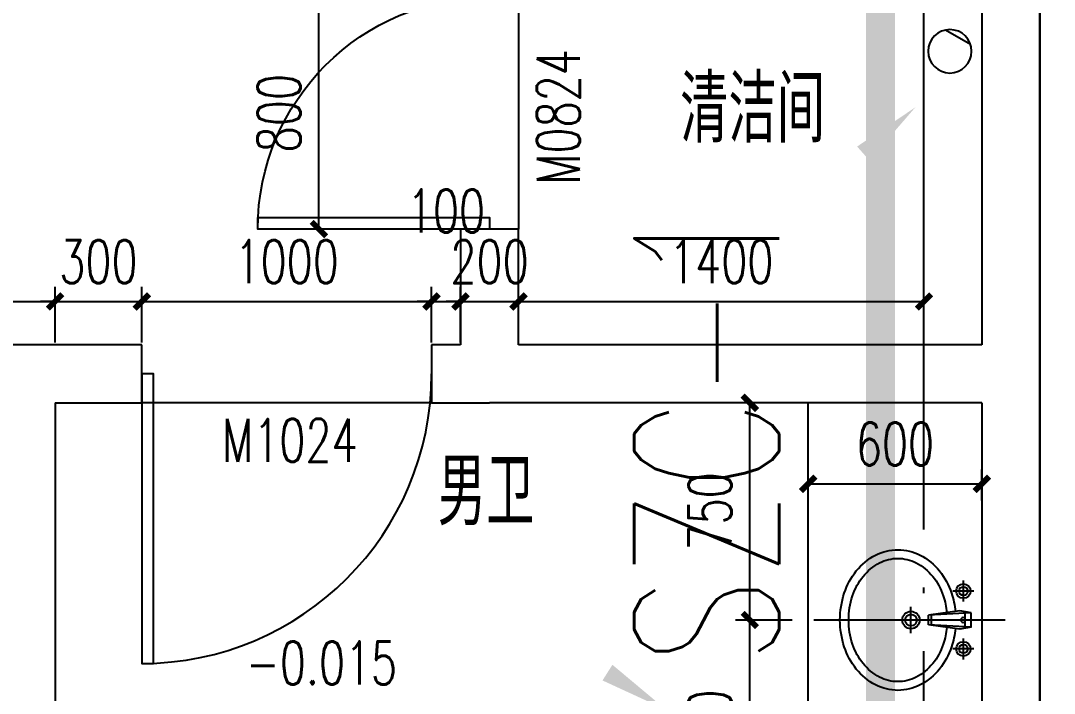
# Model space of a CAD drawing. Extents: x -222544 to -13848, y -31368 to 85559.
# Drawn here: x -24115 to -20546, y 34814 to 37137 of the extents above; entities that cross this region are included whole.
import ezdxf
from ezdxf.enums import TextEntityAlignment as Align
from ezdxf.xclip import XClip

# ---------------------------------------------------------------- set-up
doc = ezdxf.new("R2010")
doc.units = 0
doc.header["$LTSCALE"] = 1000
doc.header["$MEASUREMENT"] = 0
doc.header["$XCLIPFRAME"] = 0
for name, pattern in [('10平面$0$10平面$1$DOTE', [2.4200000000000004, 2, -0.2, 0.02, -0.2]), ('10平面$0$CENTER', [2, 1.25, -0.25, 0.25, -0.25]), ('10平面$0$DASH', [0.35, 0.25, -0.1]), ('10平面$0$DOTE', [2.4200000000000004, 2, -0.2, 0.02, -0.2])]:
    doc.linetypes.add(name, pattern=pattern)
doc.layers.get('Defpoints').update_dxf_attribs({"color": 210})
for name, color, linetype in [('10平面$0$10平面$1$A-AXIS-DOTE', 14, '10平面$0$10平面$1$DOTE'), ('10平面$0$A-AXIS-DOTE', 14, '10平面$0$DOTE'), ('10平面$0$A-AXIS-DP', 126, 'Continuous'), ('10平面$0$A-AXIS-SYMB', 3, 'Continuous'), ('10平面$0$A-LIN-V', 9, 'Continuous'), ('10平面$0$A-SFCE', 30, 'Continuous'), ('10平面$0$A-TEXT', 61, 'Continuous'), ('10平面$0$A-WC', 223, 'Continuous'), ('10平面$0$A-WINDOW', 140, 'Continuous'), ('10平面$0$A-云线（根据审图意见修改）', 4, 'Continuous'), ('10平面$0$AS-WALL', 40, 'Continuous'), ('10平面$0$AS-结构边线层', 200, 'Continuous'), ('10平面$0$PUB_TEXT', 7, 'Continuous'), ('10平面$0$建-门', 4, 'Continuous'), ('10平面$0$建-门窗编号', 7, 'Continuous'), ('A-AXIS-DP', 126, 'Continuous'), ('A-WINDOW', 140, 'Continuous'), ('DIM_SYMB', 3, 'Continuous')]:
    doc.layers.add(name, color=color, linetype=linetype)
doc.layers.add('10平面$0$THIN', color=7, linetype='Continuous', lineweight=0)
doc.layers.add('10平面$0$柱间支撑', color=6, linetype='10平面$0$CENTER', lineweight=0)
doc.styles.add('10平面$0$A-STANDARD', font='SIMPLEX', dxfattribs={"bigfont": 'GBCBIG'})
doc.styles.add('10平面$0$A-WIN-LABEL', font='SIMPLEX', dxfattribs={"bigfont": 'GBCBIG'})
doc.styles.add('10平面$0$TSSD_Rein', font='tj-romans1.shx', dxfattribs={"width": 0.7, "bigfont": 'tj-hztxt.shx'})
doc.styles.add('10平面$1$_TCH_WINDOW', font='SIMPLEX', dxfattribs={"height": 3.5, "bigfont": 'GBCBIG'})
doc.styles.add('_TCH_DIM_T3', font='SIMPLEX', dxfattribs={"width": 0.7058823529411765, "bigfont": 'GBCBIG'})
doc.dimstyles.new('_TCH_ARCH&&50', dxfattribs={"dimtxt": 148.75, "dimasz": 50, "dimexe": 50, "dimexo": 50, "dimgap": 63.12500000000001, "dimtad": 1, "dimdec": 0, "dimzin": 0, "dimdsep": 46, "dimtxsty": '_TCH_DIM_T3', "dimblk": 'ARCHTICK', "dimcen": 0.09, "dimclrt": 7, "dimazin": 2, "dimtfac": 1, "dimtdec": 0, "dimtix": 1, "dimtmove": 2, "dimatfit": 3, "dimfxl": 0, "dimtolj": 1, "dimtzin": 0, "dimarcsym": 0})

# ---------------------------------------------------------------- blocks, each defined once
blk = doc.blocks.new('10平面$0$dote')
at = {"layer": '10平面$0$A-AXIS-DOTE'}
for p, q in [((81382.2003252689, -68993.86730922048), (81382.20032526884, 36662.32227753208)), ((76282.20032526902, -68993.86730922048), (76282.20032526978, 36606.41039195948))]:
    blk.add_line(p, q, dxfattribs=at)
blk = doc.blocks.new('10平面$0$343243')
at = {"layer": '10平面$0$10平面$1$A-AXIS-DOTE'}
blk.add_lwpolyline([(-137039.1845359175, 783549.9999155595), (-137039.1845291465, 784209.9999155595)], dxfattribs=at)
at = {"layer": '10平面$0$A-WC'}
for p, q in [((-137039.1845330456, 783829.9407035712), (-137039.1845321211, 783920.0591275479)), ((-137084.2437445717, 783874.9999160218), (-136994.125320595, 783874.9999150973)), ((-137070.6291553337, 783706.5430113167), (-137055.8879810546, 783814.2154559261)), ((-137064.1845347106, 783667.647857158), (-137055.8879810546, 783814.2154559261)), ((-137056.3608064828, 783804.1132499352), (-137022.0082601383, 783804.1132495828)), ((-137055.8879810546, 783814.2154559261), (-137022.4810853592, 783814.2154555834)), ((-137014.1845347106, 783667.6478566449), (-137022.4810853592, 783814.2154555834)), ((-137007.7399132893, 783706.5430106715), (-137022.4810853592, 783814.2154555834)), ((-137139.1845348148, 783657.4854848898), (-137139.1845340656, 783730.5143482811)), ((-136939.1845348148, 783657.485482838), (-136939.1845340656, 783730.5143462293)), ((-137175.6989661359, 783693.99991696), (-137102.6701027446, 783693.9999162109)), ((-137064.1845347106, 783667.647857158), (-137070.6291553337, 783706.5430113167)), ((-137014.1845347106, 783667.6478566449), (-137007.7399132893, 783706.5430106715)), ((-136975.6989661359, 783693.9999149082), (-136902.6701027446, 783693.9999141591)), ((-137064.1845347106, 783667.647857158), (-137014.1845347106, 783667.6478566449)), ((-137063.069927619, 783687.3385976467), (-137015.2991413982, 783687.3385971566))]:
    blk.add_line(p, q, dxfattribs=at)
for points in [[(-137068.5861527328, 783721.4655052931, -0.05503366445282638), (-137132.052788923, 783734.964308203, -0.0888493983857469), (-137208.3990421116, 783776.3516643569, -0.1049875008758899), (-137263.2745701811, 783843.1668952166, -0.1201703710503755), (-137282.0112499413, 783919.9999180507, -0.120170371050088), (-137263.2745686047, 783996.8329405003, -0.1049875008761855), (-137208.3990391642, 784063.6481702342, -0.08884939838595049), (-137132.0527851261, 784105.0355248217, -0.08005155327522542), (-137039.1845300698, 784119.9999155595, -0.08005155327514211)], [(-137039.1845300698, 784119.9999155595, -0.08005155327514211), (-136946.3162753206, 784105.0355229162, -0.08884939838606445), (-136869.9700221316, 784063.6481667622, -0.1049875008760499), (-136815.0944940622, 783996.8329359024, -0.120170371050193), (-136796.357814302, 783919.9999130684, -0.1201703710501875), (-136815.0944956387, 783843.1668906187, -0.1049875008760622), (-136869.9700250791, 783776.3516608849, -0.08884939838584911), (-136946.316279117, 783734.9643062975, -0.05503366445274368), (-137009.7829155841, 783721.4655046898, -0.0800515532754416)], [(-137064.5138742414, 783751.2102306456, -0.05606644776381915), (-137122.6293239315, 783763.445851482, -0.08884939838590888), (-137189.6757487428, 783799.7917643017, -0.1049875008761085), (-137236.6424184022, 783856.9773438561, -0.1201703710500949), (-137252.0112499413, 783919.9999177429, -0.1201703710501435), (-137236.642417109, 783983.0224913144, -0.1049875008761313), (-137189.6757462764, 784040.2080699052, -0.08884939838588762), (-137122.6293207193, 784076.5539813492, -0.08005155327528395), (-137039.1845303776, 784089.9999155595, -0.08005155327526944)], [(-137039.1845303776, 784089.9999155595, -0.08005155327526944), (-136955.7397403118, 784076.5539796371, -0.0888493983858896), (-136888.6933155005, 784040.2080668174, -0.1049875008761153), (-136841.7266458411, 783983.022487263, -0.1201703710501367), (-136826.357814302, 783919.9999133762, -0.1201703710501367), (-136841.7266471343, 783856.9773398046, -0.1049875008761155), (-136888.6933179669, 783799.7917612139, -0.08884939838591054), (-136955.7397435241, 783763.4458497699, -0.05606644776380701), (-137013.8551934652, 783751.2102301259, -0.08005155327530532)]]:
    blk.add_lwpolyline(points, format="xyb", dxfattribs=at)
for centre, radius in [((-137039.1845325833, 783874.9999155595), 30), ((-137039.1845325833, 783874.9999155595), 20), ((-137139.1845344402, 783693.9999165855), 25), ((-137139.1845344402, 783693.9999165855), 15), ((-136939.1845344402, 783693.9999145336), 25), ((-136939.1845344402, 783693.9999145336), 15)]:
    blk.add_circle(centre, radius, dxfattribs=at)
for centre, start, end in [((-137040.368334685, 783694.7285667062), 80.52522821089455, 279.4747706136177), ((-137038.0007341804, 783694.7285666818), 260.5252282108945, 99.47477061338024)]:
    blk.add_arc(centre, 7.191400878313289, start, end, dxfattribs=at)
blk = doc.blocks.new('10平面$0$45345')
at = {"layer": '10平面$0$A-WC'}
h = blk.add_hatch(dxfattribs=at)
h.set_pattern_fill('ANSI31', color=256, scale=10, angle=7.69694232914171e-13)
h.set_pattern_definition([(30.00000000072439, (40598742844.53468, 3385776346.450553), (-7.937500000173811, 13.74815328497761), [])])
edge = h.paths.add_edge_path()
edge.add_arc((40598742441.34776, 3385774511.717568), 50, 0, 360)
blk.add_circle((40598742441.34776, 3385774511.717568), 50, dxfattribs=at)
blk = doc.blocks.new('*U50')
at = {"color": 0}
blk.add_lwpolyline([(500, 0), (499.9999999999999, 1000), (459.9999999999999, 1000), (460, 0)], close=True, dxfattribs=at)
blk.add_arc((500, 0), 1000, 90, 180, dxfattribs=at)
blk = doc.blocks.new('*U49')
at = {"color": 0, "xscale": 0.001, "yscale": 0.001, "zscale": 0.001}
blk.add_blockref('*U50', (0, 0), dxfattribs=at)
blk = doc.blocks.new('*U52')
at = {"color": 0}
blk.add_lwpolyline([(400, 0), (399.9999999999999, 800), (359.9999999999999, 800), (360, 0)], close=True, dxfattribs=at)
blk.add_arc((400, 0), 800, 90, 180, dxfattribs=at)
blk = doc.blocks.new('*U51')
at = {"color": 0, "xscale": 0.00125, "yscale": 0.00125, "zscale": 0.00125}
blk.add_blockref('*U52', (0, 0), dxfattribs=at)
blk = doc.blocks.new('10平面$0$ert4e6546')
at = {"layer": '10平面$0$A-AXIS-SYMB'}
for points in [[(1309.565780897043, -1862.886688232422, 0, 0, 0), (1839.565780897043, -1392.886688232422, 0, 64.00000000000001, 0), (1660.000742459447, -1552.123609111045, 0, 0, 0)], [(363.7503128051758, -3082.886688232422, 0, 0, 0), (979.5657808970427, -3472.886688232422, 0, 64.00000000000001, 0), (776.8067526002984, -3344.478057509405, 0, 0, 0)]]:
    blk.add_lwpolyline(points, format="xyseb", dxfattribs=at)
at = {"layer": '10平面$0$A-WC'}
blk.add_line((1469.585966636543, -3912.886690138839), (1469.560478822328, -2412.883340159431), dxfattribs=at)
at = {"layer": '10平面$0$AS-WALL'}
for p, q in [((2269.565788269159, -462.8866901384899), (2269.565788269276, -2312.886690138606)), ((2069.565788269166, -562.8866901385286), (2069.565788269269, -2212.886690138645)), ((469.5657882692757, -1812.886690139072), (269.5657882692759, -1812.886690139072)), ((269.5657882692759, -1812.886690139072), (269.5657882692759, -2212.886690139341)), ((469.5657882692757, -2212.886690139266), (469.5657882692757, -1812.886690139072)), ((-830.4342117307602, -2212.886690139741), (-1330.434211730724, -2212.886690139923)), ((-830.4342117306874, -2412.886690139741), (-830.4342117307602, -2212.886690139741)), ((269.5657882692759, -2212.886690139341), (169.5657882692395, -2212.886690139378)), ((169.5657882692395, -2212.886690139378), (169.5657882693123, -2412.886690139378)), ((2069.565788269269, -2212.886690138645), (469.5657882692757, -2212.886690139266)), ((2269.565788269159, -2312.886690138606), (2269.565788269276, -3962.886692041531)), ((-1130.434211730724, -2412.886690139851), (-1130.434211730724, -3912.88669204149)), ((-1130.434211730724, -2412.886690139851), (-830.4342117306874, -2412.886690139741)), ((169.5657882693123, -2412.886690139378), (369.5657882693122, -2412.886690139305)), ((2069.565788269167, -2412.886690138645), (369.5657882693146, -2412.886690139305)), ((2069.565788269167, -2412.886690138645), (2069.565788269273, -3912.886692041564))]:
    blk.add_line(p, q, dxfattribs=at)
at = {"layer": '10平面$0$建-门'}
for p, q in [((469.5657882692758, -1012.886690139072), (469.5657882692756, -1812.886690139072)), ((169.5657882693122, -2412.886690139378), (-830.4342117306878, -2412.886690139741))]:
    blk.add_line(p, q, dxfattribs=at)
at = {"layer": '10平面$0$A-LIN-V', "xscale": -1.5, "yscale": 1.5, "zscale": 1.5}
blk.add_blockref('10平面$0$45345', (60898115621.07091, -5078662966.917957), dxfattribs=at)
at = {"layer": '10平面$0$A-WINDOW', "rotation": 90}
blk.add_blockref('10平面$0$343243', (785699.5722886986, 133876.2995207682), dxfattribs=at)
at = {"layer": '10平面$0$建-门'}
ref = blk.add_blockref('*U51', (369.5657882692758, -1412.886690139072), dxfattribs=dict(at, xscale=800, yscale=-800, zscale=199.9999999999998, rotation=270))
ref.add_attrib('A', 'M0824', (681.4407882692758, -1660.386690139072), dxfattribs={"layer": '10平面$0$建-门窗编号', "height": 148.75, "rotation": 90, "style": '10平面$0$A-WIN-LABEL', "width": 0.7058823529411765})
ref = blk.add_blockref('*U49', (-330.4342117307242, -2312.88669013956), dxfattribs=dict(at, xscale=1000, yscale=1000, zscale=200, rotation=180.0000000000208))
ref.add_attrib('A', 'M1024', (-553.7496871947972, -2617.261688232508), dxfattribs={"layer": '10平面$0$建-门窗编号', "height": 148.75, "style": '10平面$0$A-WIN-LABEL', "width": 0.7058823529411765})
at = {"layer": '10平面$0$A-TEXT', "style": '10平面$1$_TCH_WINDOW'}
for s, p in [('清洁间', (1027.988727568183, -1514.808425423806)), ('男卫', (191.0177637401503, -2836.155645797728))]:
    blk.add_text(s, height=231.4893617021278, dxfattribs=at).set_placement(p)
blk = doc.blocks.new('10平面$0$43243')
at = {"layer": '10平面$0$AS-结构边线层'}
blk.add_lwpolyline([(-144054.1845242528, 741419.9999940479), (-144054.1845242528, 832219.9999961813), (-156104.1845520669, 832219.9999961813), (-156104.1845522003, 831969.9999990681), (-158204.1845318402, 831970.0000000022), (-158204.1845318403, 832219.9999961787), (-163704.1845321014, 832219.9999635445), (-163704.1845321017, 831969.9999990659), (-165804.1845117399, 831970), (-165804.1845117399, 832219.9999635454), (-166544.1845118736, 832220.000014611), (-166544.1845118737, 832390.0000146695), (-179464.184521783, 832390.0000146122), (-179464.184521783, 832220.0000146122), (-180204.1845321032, 832220.0000000026), (-180204.1845321034, 831969.9999990648), (-182304.1845117416, 831969.999999999), (-182304.1845117416, 832220.0000000041), (-189244.1845318753, 832219.9999999901), (-189244.1845318761, 832389.9999999752), (-195964.1845319011, 832389.9999999603)], dxfattribs=at)
blk = doc.blocks.new('10平面$0$3243243')
at = {"layer": '10平面$0$A-SFCE', "linetype": '10平面$0$DASH'}
blk.add_line((-226654.1845319089, 831669.9999999934), (-221900.1845301393, 831669.9999999941), dxfattribs=at)
blk = doc.blocks.new('10平面$0$23124232432')
at = {"layer": '10平面$0$柱间支撑', "const_width": 100}
blk.add_lwpolyline([(-144604.184530828, 831620.0000035444), (-144604.184530828, 823020.0000035444)], dxfattribs=at)
at = {"layer": '10平面$0$THIN', "style": '10平面$0$TSSD_Rein', "width": 0.7}
blk.add_text('SZC-1', height=500, rotation=90, dxfattribs=at).set_placement((-144804.184530828, 827320.0000035444), align=Align.BOTTOM_CENTER)
blk = doc.blocks.new('10平面$0$2343243')
at = {"layer": '10平面$0$A-云线（根据审图意见修改）', "color": 1, "ltscale": 500}
blk.add_lwpolyline([(-265623.3168865332, 705106.6805161908), (-178050.5180093576, 972846.4241111586), (-230714.4911973404, 804819.9999973776)], dxfattribs=at)
blk = doc.blocks.new('10平面')
blk.add_blockref('10平面$0$ert4e6546', (-146323.7503128052, 829832.8866882324))
at = {"layer": '10平面$0$A-AXIS-DP'}
for name in ['10平面$0$2343243', '10平面$0$3243243']:
    blk.add_blockref(name, (0, 0), dxfattribs=at)
at = {"layer": '10平面$0$A-WINDOW'}
blk.add_blockref('10平面$0$43243', (0, 0), dxfattribs=at)
at = {"layer": '10平面$0$AS-WALL'}
blk.add_blockref('10平面$0$dote', (-220736.3848571775, 804819.9999961853), dxfattribs=at)
at = {"layer": '10平面$0$柱间支撑'}
blk.add_blockref('10平面$0$23124232432', (0, 0), dxfattribs=at)
at = {"layer": '10平面$0$PUB_TEXT', "style": '10平面$0$A-STANDARD', "width": 0.7058823529411765}
blk.add_text('-0.015', height=148.75, dxfattribs=at).set_placement((-146795, 826447.5))
blk = doc.blocks.new('_ArchTick')
at = {"color": 0, "linetype": 'ByBlock', "const_width": 0.4}
blk.add_lwpolyline([(-0.5, -0.5), (0.5, 0.5)], dxfattribs=at)
blk = doc.blocks.new('*D424')
at = {"layer": 'A-AXIS-DP', "color": 0, "lineweight": -2, "transparency": 16777216}
for p, q in [((-22791.64987711074, 37217.51543959162), (-23135.09841463177, 37217.51543959162)), ((-23085.09841463177, 36417.51543959162), (-23085.09841463177, 37217.51543959162)), ((-22791.64987711074, 36417.51543959162), (-23135.09841463177, 36417.51543959162))]:
    blk.add_line(p, q, dxfattribs=at)
at = {"layer": 'Defpoints', "color": 0, "transparency": 16777216}
for p in [(-23085.09841463177, 37217.51543959162), (-22741.64987711074, 37217.51543959162), (-22741.64987711074, 36417.51543959162)]:
    blk.add_point(p, dxfattribs=at)
at = {"layer": 'A-AXIS-DP', "color": 0, "lineweight": -2, "transparency": 16777216, "xscale": 50, "yscale": 50, "zscale": 50}
for p, rotation in [((-23085.09841463177, 37217.51543959162), 90), ((-23085.09841463177, 36417.51543959162), 270)]:
    blk.add_blockref('_ArchTick', p, dxfattribs=dict(at, rotation=rotation))
at = {"layer": 'A-AXIS-DP', "color": 7, "transparency": 16777216, "insert": (-23222.59841463176, 36817.51543959162), "char_height": 148.75, "attachment_point": 5, "rotation": 90, "style": '_TCH_DIM_T3'}
blk.add_mtext('\\A1;800', dxfattribs=at)
blk = doc.blocks.new('*D426')
at = {"layer": 'A-AXIS-DP', "color": 0, "lineweight": -2, "transparency": 16777216}
for p, q in [((-24196.0555597584, 36026.12718198286), (-24196.0555597584, 36217.31327466793)), ((-23996.05555975839, 36026.12718198294), (-23996.05555975839, 36217.31327466793)), ((-24196.0555597584, 36167.31327466793), (-23996.05555975839, 36167.31327466793))]:
    blk.add_line(p, q, dxfattribs=at)
at = {"layer": 'Defpoints', "color": 0, "transparency": 16777216}
for p in [(-23996.05555975839, 36167.31327466793), (-24196.0555597584, 35976.12718198286), (-23996.05555975839, 35976.12718198294)]:
    blk.add_point(p, dxfattribs=at)
at = {"layer": 'A-AXIS-DP', "color": 0, "lineweight": -2, "transparency": 16777216, "xscale": 50, "yscale": 50, "zscale": 50, "rotation": 180}
blk.add_blockref('_ArchTick', (-24196.0555597584, 36167.31327466793), dxfattribs=at)
at = {"layer": 'A-AXIS-DP', "color": 0, "lineweight": -2, "transparency": 16777216, "xscale": 50, "yscale": 50, "zscale": 50}
blk.add_blockref('_ArchTick', (-23996.05555975839, 36167.31327466793), dxfattribs=at)
at = {"layer": 'A-AXIS-DP', "color": 7, "transparency": 16777216, "insert": (-24381.05555975853, 36304.81327466782), "char_height": 148.75, "attachment_point": 5, "style": '_TCH_DIM_T3'}
blk.add_mtext('\\A1;200', dxfattribs=at)
blk = doc.blocks.new('*D427')
at = {"layer": 'A-AXIS-DP', "color": 0, "lineweight": -2, "transparency": 16777216}
for p, q in [((-23996.05555975839, 36026.12718198294), (-23996.05555975839, 36217.31327466803)), ((-23696.05555975835, 36026.12718198307), (-23696.05555975835, 36217.31327466803)), ((-23996.05555975839, 36167.31327466803), (-24046.05555975839, 36167.31327466803)), ((-23996.05555975839, 36167.31327466803), (-23696.05555975835, 36167.31327466803)), ((-23696.05555975835, 36167.31327466803), (-23646.05555975835, 36167.31327466803))]:
    blk.add_line(p, q, dxfattribs=at)
at = {"layer": 'Defpoints', "color": 0, "transparency": 16777216}
for p in [(-23696.05555975835, 36167.31327466803), (-23996.05555975839, 35976.12718198294), (-23696.05555975835, 35976.12718198307)]:
    blk.add_point(p, dxfattribs=at)
at = {"layer": 'A-AXIS-DP', "color": 0, "lineweight": -2, "transparency": 16777216, "xscale": 50, "yscale": 50, "zscale": 50}
blk.add_blockref('_ArchTick', (-23996.05555975839, 36167.31327466803), dxfattribs=at)
at = {"layer": 'A-AXIS-DP', "color": 0, "lineweight": -2, "transparency": 16777216, "xscale": 50, "yscale": 50, "zscale": 50, "rotation": 180}
blk.add_blockref('_ArchTick', (-23696.05555975835, 36167.31327466803), dxfattribs=at)
at = {"layer": 'A-AXIS-DP', "color": 7, "transparency": 16777216, "insert": (-23846.05555975837, 36304.81327466803), "char_height": 148.75, "attachment_point": 5, "style": '_TCH_DIM_T3'}
blk.add_mtext('\\A1;300', dxfattribs=at)
blk = doc.blocks.new('*D428')
at = {"layer": 'A-AXIS-DP', "color": 0, "lineweight": -2, "transparency": 16777216}
for p, q in [((-23696.05555975836, 36026.12718198307), (-23696.05555975836, 36217.3132746683)), ((-22696.05555975836, 36026.12718198347), (-22696.05555975836, 36217.3132746683)), ((-23696.05555975836, 36167.3132746683), (-22696.05555975836, 36167.3132746683))]:
    blk.add_line(p, q, dxfattribs=at)
at = {"layer": 'Defpoints', "color": 0, "transparency": 16777216}
for p in [(-22696.05555975836, 36167.3132746683), (-23696.05555975836, 35976.12718198307), (-22696.05555975836, 35976.12718198347)]:
    blk.add_point(p, dxfattribs=at)
at = {"layer": 'A-AXIS-DP', "color": 0, "lineweight": -2, "transparency": 16777216, "xscale": 50, "yscale": 50, "zscale": 50, "rotation": 180}
blk.add_blockref('_ArchTick', (-23696.05555975836, 36167.3132746683), dxfattribs=at)
at = {"layer": 'A-AXIS-DP', "color": 0, "lineweight": -2, "transparency": 16777216, "xscale": 50, "yscale": 50, "zscale": 50}
blk.add_blockref('_ArchTick', (-22696.05555975836, 36167.3132746683), dxfattribs=at)
at = {"layer": 'A-AXIS-DP', "color": 7, "transparency": 16777216, "insert": (-23196.05555975836, 36304.8132746683), "char_height": 148.75, "attachment_point": 5, "style": '_TCH_DIM_T3'}
blk.add_mtext('\\A1;1000', dxfattribs=at)
blk = doc.blocks.new('*D429')
at = {"layer": 'A-AXIS-DP', "color": 0, "lineweight": -2, "transparency": 16777216}
for p, q in [((-22696.05555975835, 36026.12718198347), (-22696.05555975835, 36217.31327466852)), ((-22596.05555975832, 36026.12718198351), (-22596.05555975832, 36217.31327466852)), ((-22696.05555975835, 36167.31327466852), (-22746.05555975835, 36167.31327466852)), ((-22696.05555975835, 36167.31327466852), (-22596.05555975832, 36167.31327466852)), ((-22596.05555975832, 36167.31327466852), (-22546.05555975832, 36167.31327466852))]:
    blk.add_line(p, q, dxfattribs=at)
at = {"layer": 'Defpoints', "color": 0, "transparency": 16777216}
for p in [(-22596.05555975832, 36167.31327466852), (-22696.05555975835, 35976.12718198347), (-22596.05555975832, 35976.12718198351)]:
    blk.add_point(p, dxfattribs=at)
at = {"layer": 'A-AXIS-DP', "color": 0, "lineweight": -2, "transparency": 16777216, "xscale": 50, "yscale": 50, "zscale": 50}
blk.add_blockref('_ArchTick', (-22696.05555975835, 36167.31327466852), dxfattribs=at)
at = {"layer": 'A-AXIS-DP', "color": 0, "lineweight": -2, "transparency": 16777216, "xscale": 50, "yscale": 50, "zscale": 50, "rotation": 180}
blk.add_blockref('_ArchTick', (-22596.05555975832, 36167.31327466852), dxfattribs=at)
at = {"layer": 'A-AXIS-DP', "color": 7, "transparency": 16777216, "insert": (-22646.05555975855, 36479.81327466852), "char_height": 148.75, "attachment_point": 5, "style": '_TCH_DIM_T3'}
blk.add_mtext('\\A1;100', dxfattribs=at)
blk = doc.blocks.new('*D430')
at = {"layer": 'A-AXIS-DP', "color": 0, "lineweight": -2, "transparency": 16777216}
for p, q in [((-22596.05555975833, 36026.12718198351), (-22596.05555975833, 36217.31327466859)), ((-22396.05555975833, 36026.12718198359), (-22396.05555975833, 36217.31327466859)), ((-22596.05555975833, 36167.31327466859), (-22646.05555975833, 36167.31327466859)), ((-22596.05555975833, 36167.31327466859), (-22396.05555975833, 36167.31327466859)), ((-22396.05555975833, 36167.31327466859), (-22346.05555975833, 36167.31327466859))]:
    blk.add_line(p, q, dxfattribs=at)
at = {"layer": 'Defpoints', "color": 0, "transparency": 16777216}
for p in [(-22396.05555975833, 36167.31327466859), (-22596.05555975833, 35976.12718198351), (-22396.05555975833, 35976.12718198359)]:
    blk.add_point(p, dxfattribs=at)
at = {"layer": 'A-AXIS-DP', "color": 0, "lineweight": -2, "transparency": 16777216, "xscale": 50, "yscale": 50, "zscale": 50}
blk.add_blockref('_ArchTick', (-22596.05555975833, 36167.31327466859), dxfattribs=at)
at = {"layer": 'A-AXIS-DP', "color": 0, "lineweight": -2, "transparency": 16777216, "xscale": 50, "yscale": 50, "zscale": 50, "rotation": 180}
blk.add_blockref('_ArchTick', (-22396.05555975833, 36167.31327466859), dxfattribs=at)
at = {"layer": 'A-AXIS-DP', "color": 7, "transparency": 16777216, "insert": (-22496.05555975833, 36304.81327466859), "char_height": 148.75, "attachment_point": 5, "style": '_TCH_DIM_T3'}
blk.add_mtext('\\A1;200', dxfattribs=at)
blk = doc.blocks.new('*D431')
at = {"layer": 'A-AXIS-DP', "color": 0, "lineweight": -2, "transparency": 16777216}
for p, q in [((-22396.05555975833, 36026.12718198359), (-22396.05555975833, 36217.31327466891)), ((-20996.05556713049, 36026.12718198415), (-20996.05556713049, 36217.31327466891)), ((-22396.05555975833, 36167.31327466891), (-20996.05556713049, 36167.31327466891))]:
    blk.add_line(p, q, dxfattribs=at)
at = {"layer": 'Defpoints', "color": 0, "transparency": 16777216}
for p in [(-20996.05556713049, 36167.31327466891), (-22396.05555975833, 35976.12718198359), (-20996.05556713049, 35976.12718198415)]:
    blk.add_point(p, dxfattribs=at)
at = {"layer": 'A-AXIS-DP', "color": 0, "lineweight": -2, "transparency": 16777216, "xscale": 50, "yscale": 50, "zscale": 50, "rotation": 180}
blk.add_blockref('_ArchTick', (-22396.05555975833, 36167.31327466891), dxfattribs=at)
at = {"layer": 'A-AXIS-DP', "color": 0, "lineweight": -2, "transparency": 16777216, "xscale": 50, "yscale": 50, "zscale": 50}
blk.add_blockref('_ArchTick', (-20996.05556713049, 36167.31327466891), dxfattribs=at)
at = {"layer": 'A-AXIS-DP', "color": 7, "transparency": 16777216, "insert": (-21696.05556344441, 36304.81327466891), "char_height": 148.75, "attachment_point": 5, "style": '_TCH_DIM_T3'}
blk.add_mtext('\\A1;1400', dxfattribs=at)
blk = doc.blocks.new('*D440')
at = {"layer": 'A-AXIS-DP', "color": 0, "lineweight": -2, "transparency": 16777216}
for p, q in [((-21396.05428238703, 35479.87278111118), (-21396.05428238703, 35587.64318869753)), ((-20796.05555975842, 35479.87278111121), (-20796.05555975842, 35587.64318869753)), ((-21396.05428238703, 35537.64318869753), (-20796.05555975842, 35537.64318869753))]:
    blk.add_line(p, q, dxfattribs=at)
at = {"layer": 'Defpoints', "color": 0, "transparency": 16777216}
for p in [(-20796.05555975842, 35537.64318869753), (-21396.05428238703, 35429.87278111118), (-20796.05555975842, 35429.87278111121)]:
    blk.add_point(p, dxfattribs=at)
at = {"layer": 'A-AXIS-DP', "color": 0, "lineweight": -2, "transparency": 16777216, "xscale": 50, "yscale": 50, "zscale": 50, "rotation": 180}
blk.add_blockref('_ArchTick', (-21396.05428238703, 35537.64318869753), dxfattribs=at)
at = {"layer": 'A-AXIS-DP', "color": 0, "lineweight": -2, "transparency": 16777216, "xscale": 50, "yscale": 50, "zscale": 50}
blk.add_blockref('_ArchTick', (-20796.05555975842, 35537.64318869753), dxfattribs=at)
at = {"layer": 'A-AXIS-DP', "color": 7, "transparency": 16777216, "insert": (-21096.05492107273, 35675.14318869753), "char_height": 148.75, "attachment_point": 5, "style": '_TCH_DIM_T3'}
blk.add_mtext('\\A1;600', dxfattribs=at)
blk = doc.blocks.new('*D446')
at = {"layer": 'A-AXIS-DP', "color": 0, "lineweight": -2, "transparency": 16777216}
for p, q in [((-21451.54012743089, 35067.51711458155), (-21647.28505819272, 35067.51711458155)), ((-21597.28505819272, 34317.51543768901), (-21597.28505819272, 35067.51711458155)), ((-21451.5401274307, 34317.51543768901), (-21647.28505819272, 34317.51543768901))]:
    blk.add_line(p, q, dxfattribs=at)
at = {"layer": 'Defpoints', "color": 0, "transparency": 16777216}
for p in [(-21597.28505819272, 35067.51711458155), (-21401.54012743089, 35067.51711458155), (-21401.5401274307, 34317.51543768901)]:
    blk.add_point(p, dxfattribs=at)
at = {"layer": 'A-AXIS-DP', "color": 0, "lineweight": -2, "transparency": 16777216, "xscale": 50, "yscale": 50, "zscale": 50}
for p, rotation in [((-21597.28505819272, 35067.51711458155), 90), ((-21597.28505819272, 34317.51543768901), 270)]:
    blk.add_blockref('_ArchTick', p, dxfattribs=dict(at, rotation=rotation))
at = {"layer": 'A-AXIS-DP', "color": 7, "transparency": 16777216, "insert": (-21734.78505819271, 34692.51627613528), "char_height": 148.75, "attachment_point": 5, "rotation": 90, "style": '_TCH_DIM_T3'}
blk.add_mtext('\\A1;750', dxfattribs=at)
blk = doc.blocks.new('*D447')
at = {"layer": 'A-AXIS-DP', "color": 0, "lineweight": -2, "transparency": 16777216}
for p, q in [((-21451.54012743109, 35817.51878957126), (-21647.28505819291, 35817.51878957126)), ((-21597.28505819291, 35067.51711458155), (-21597.28505819291, 35817.51878957126)), ((-21451.54012743089, 35067.51711458155), (-21647.28505819291, 35067.51711458155))]:
    blk.add_line(p, q, dxfattribs=at)
at = {"layer": 'Defpoints', "color": 0, "transparency": 16777216}
for p in [(-21597.28505819291, 35817.51878957126), (-21401.54012743109, 35817.51878957126), (-21401.54012743089, 35067.51711458155)]:
    blk.add_point(p, dxfattribs=at)
at = {"layer": 'A-AXIS-DP', "color": 0, "lineweight": -2, "transparency": 16777216, "xscale": 50, "yscale": 50, "zscale": 50}
for p, rotation in [((-21597.28505819291, 35817.51878957126), 90), ((-21597.28505819291, 35067.51711458155), 270)]:
    blk.add_blockref('_ArchTick', p, dxfattribs=dict(at, rotation=rotation))
at = {"layer": 'A-AXIS-DP', "color": 7, "transparency": 16777216, "insert": (-21734.7850581929, 35442.51795207641), "char_height": 148.75, "attachment_point": 5, "rotation": 90, "style": '_TCH_DIM_T3'}
blk.add_mtext('\\A1;750', dxfattribs=at)

msp = doc.modelspace()

# ---------------------------------------------------------------- block references
at = {"layer": 'A-WINDOW'}
ref = msp.add_blockref('10平面', (118502.5876093262, -737534.9076684315), dxfattribs=at)
XClip(ref).set_block_clipping_path([(-144036.23408960618, 782592.1469346532), (-138332.58760932618, 791797.4927875935)])
ref = msp.add_blockref('10平面', (123458.1289647776, -791602.4845585017), dxfattribs=at)
XClip(ref).set_block_clipping_path([(-149069.49477126857, 822142.4845585017), (-143135.48325398978, 832892.364749553)])
at = {"layer": 'DIM_SYMB'}
ref = msp.add_blockref('10平面', (199076.4787006727, -794617.2831066152), dxfattribs=at)
XClip(ref).set_block_clipping_path([(-232392.0561316109, 827085.1265105864), (-225852.3232791438, 833011.0461944257)])

# ---------------------------------------------------------------- next in the draw order: dimensions: what is measured, and where the dimension line sits
at = {"layer": 'A-AXIS-DP'}
for p1, p2, distance, picture, middle in [((-22741.64987711073, 36417.5154395916), (-22741.64987711073, 37217.5154395916), 343.44853752104245, '*D424', (-23222.59841463176, 36817.51543959162)), ((-23996.05555975839, 35976.12718198294), (-23696.05555975835, 35976.12718198307), 191.18609268495493, '*D427', (-23846.05555975837, 36304.81327466803)), ((-23696.05555975836, 35976.12718198307), (-22696.05555975836, 35976.12718198347), 191.18609268482396, '*D428', (-23196.05555975836, 36304.8132746683)), ((-22596.05555975833, 35976.12718198351), (-22396.05555975833, 35976.12718198359), 191.18609268499858, '*D430', (-22496.05555975833, 36304.81327466859)), ((-22396.05555975833, 35976.12718198359), (-20996.05556713049, 35976.12718198415), 191.1860926847585, '*D431', (-21696.05556344441, 36304.81327466891)), ((-21401.54012743089, 35067.51711458154), (-21401.54012743108, 35817.51878957124), 195.7449307618299, '*D447', (-21734.7850581929, 35442.51795207641)), ((-21396.05428238703, 35429.87278111118), (-20796.05555975842, 35429.87278111121), 107.77040758632211, '*D440', (-21096.05492107273, 35675.14318869753)), ((-21401.54012743069, 34317.51543768899), (-21401.54012743089, 35067.51711458154), 195.7449307618299, '*D446', (-21734.78505819271, 34692.51627613528))]:
    dim = msp.add_aligned_dim(p1=p1, p2=p2, distance=distance, dimstyle='_TCH_ARCH&&50', dxfattribs=at)
    dim.commit()
    dim.dimension.update_dxf_attribs({"geometry": picture, "text_midpoint": middle})
for base, p1, p2, angle, picture, middle in [((-22596.05555975832, 36167.31327466852), (-22696.05555975835, 35976.12718198347), (-22596.05555975832, 35976.12718198351), 2.084408316043248e-11, '*D429', (-22646.05555975855, 36479.81327466852)), ((-23996.05555975839, 36167.31327466793), (-24196.0555597584, 35976.12718198286), (-23996.05555975839, 35976.12718198294), 2.2928491476482402e-11, '*D426', (-24381.05555975853, 36304.81327466782))]:
    dim = msp.add_linear_dim(base=base, p1=p1, p2=p2, angle=angle, dimstyle='_TCH_ARCH&&50', dxfattribs=at)
    dim.commit()
    dim.dimension.update_dxf_attribs({"geometry": picture, "text_midpoint": middle, "dimtype": 129})

doc.saveas('drawing.dxf')
